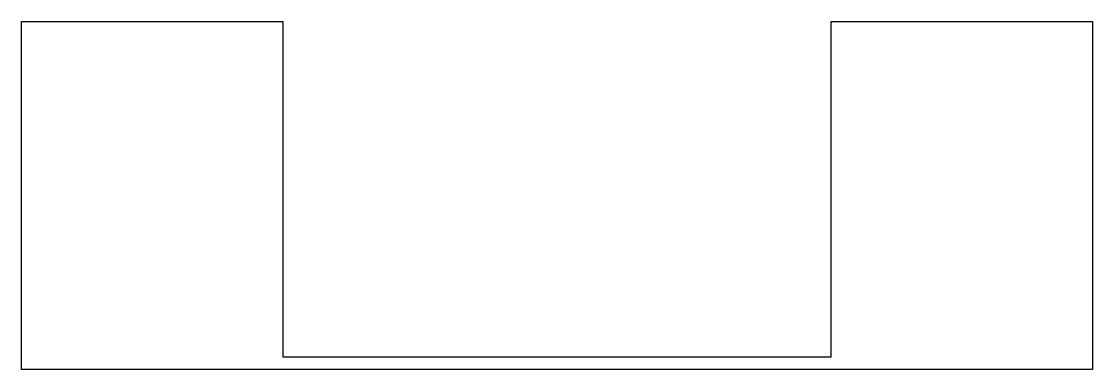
# Model space of a CAD drawing. Header units: millimetres. Extents: x 0 to 500, y 0 to 162.
import ezdxf

# ---------------------------------------------------------------- set-up
doc = ezdxf.new("R2010")
doc.units = ezdxf.units.MM

msp = doc.modelspace()

# ---------------------------------------------------------------- linework, layer by layer
msp.add_lwpolyline([(0, 162.5), (122, 162.5), (122, 6), (378, 6), (378, 162.5), (500, 162.5), (500, 162.5), (500, 162.5), (500, 162.5), (500, 0), (500, 0), (0, 0), (0, 162.5)], close=True)

doc.saveas('drawing.dxf')
